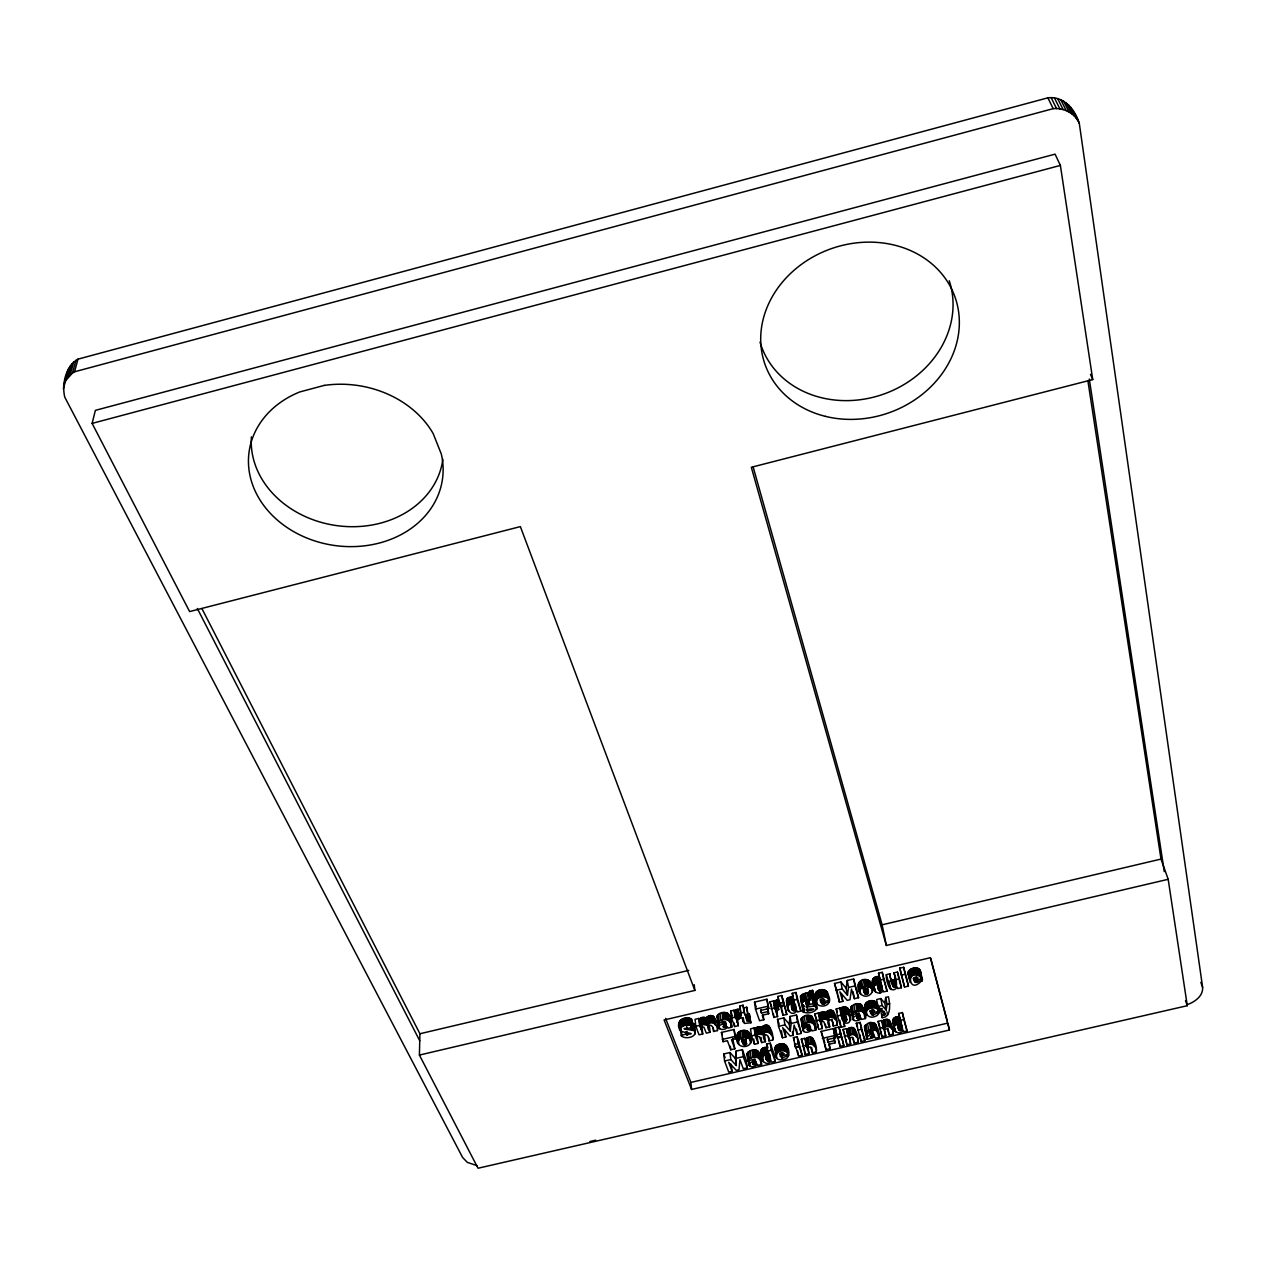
<?xml version="1.0" encoding="UTF-8"?>
<svg xmlns="http://www.w3.org/2000/svg" width="1266" height="1266" viewBox="0 0 1266 1266"><rect width="100%" height="100%" fill="white"/><g stroke="black" fill="none" stroke-linecap="round" stroke-linejoin="round"><path stroke-width="1.5" d="M812.076 992.101L813.12 991.958L812.598 990.328L809.654 991.231L809.132 992.892C806.094 992.038 796.757 995.915 802.375 998.858M803.103 1011.724L804.812 1009.667L802.628 1007.878L804.622 1005.979C797.058 1004.508 806.505 998.368 810.272 999.871L810.794 998.209L813.753 997.307L814.275 998.937L811.981 1000.187L813.547 1001.596L813.199 1003.352L806.426 1005.995L806.236 1007.15L813.642 1006.153L816.554 1006.897C817.82 1012.199 806.489 1014.462 803.103 1011.724L800.555 996.231M717.062 1016.883C719.325 1009.73 731.795 1011.471 730.862 1020.222L731.732 1027.232L728.045 1028.087L727.38 1026.805C726.098 1030.777 716.319 1030.318 719.642 1025.381C732.112 1019.826 722 1021.551 717.885 1023.909L717.062 1016.155M717.885 1023.909C720.164 1016.756 732.65 1018.481 731.732 1027.232M1087.905 380.781L1161.001 859.076L1168.186 879.3L1187.286 1005.695L478.042 1168.233L419.41 1055.069L419.916 1033.752L201.99 608.724M747.146 1053.613L748.032 1061.335C754.045 1058.582 760.217 1057.411 749.124 1063.535C748.111 1068.14 755.992 1067.254 757.305 1064.105L757.938 1065.355L761.546 1064.516L760.597 1057.506C761.056 1049.261 750.865 1047.583 747.146 1053.613L748.032 1061.335M749.899 1034.559C757.622 1049.387 732.618 1051.445 737.223 1035.145C737.777 1028.403 751.624 1028.847 749.614 1036.3M788.607 1055.369L782.388 1057.901L780.173 1056.208L788.338 1054.325C780.109 1041.443 767.196 1064.453 785.759 1058.914C791.408 1056.145 788.94 1045.13 783.227 1043.849C779.682 1043.105 773.811 1045.352 775.109 1049.799M827.125 996.722L828.043 994.538C836.066 1008.828 810.873 1010.759 815.114 994.981C815.336 988.968 826.16 987.433 827.79 993.43M801.156 1019.035L802.233 1026.758C808.483 1023.862 814.449 1022.849 803.261 1029.005C802.106 1033.752 810.193 1032.85 811.506 1029.622L812.123 1030.904L815.795 1030.049C817.219 1021.156 809.101 1008.812 801.156 1019.035L803.103 1030.619M802.233 1026.758C804.575 1019.763 816.966 1021.203 815.795 1030.049M846.764 1019.7C846.099 1023.45 841.21 1020.776 842.127 1017.627L843.662 1016.139L845.372 1016.424L846.764 1019.7L846.147 1016.218M681.266 1035.715L684.811 1034.275C699.18 1033.863 685.444 1032.945 680.586 1031.189C674.003 1022.089 684.653 1014.383 691.948 1019.526L692.692 1026.568L689.527 1028.134C676.25 1028.641 690.65 1029.495 694.623 1030.872C697.392 1037.281 684.89 1039.797 681.266 1035.715L679.668 1021.203M680.032 1029.733C681.076 1024.716 689.068 1023.624 692.692 1026.568M850.736 1007.514L851.955 1015.205C858.348 1012.262 864.156 1011.36 852.936 1017.484C851.67 1022.279 859.836 1021.33 861.165 1018.101L861.75 1019.399L865.438 1018.544C866.957 1009.271 858.617 997.434 850.736 1007.514L852.746 1019.114M851.955 1015.205C854.36 1008.227 866.814 1009.572 865.438 1018.544M865.026 1006.913C863.665 1000.393 875.835 997.988 877.417 1004.381M775.14 1005.109L775.488 1003.685M864.441 1027.153C871.863 1015.554 880.171 1027.865 879.063 1037.376L875.423 1038.231L874.853 1036.965C850.277 1045.938 887.925 1024.178 865.754 1034.132C868.144 1027.296 880.44 1028.514 879.063 1037.376M872.369 991.769C875.74 981.197 862.51 974.171 858.301 984.473C855.832 994.712 867.447 1000.868 872.369 991.769L870.549 982.02M909.716 976.529C902.943 969.93 918.958 963.568 920.714 971.766M922.439 979.805L915.967 982.463L913.815 980.644L922.234 978.681C905.997 962.666 907.247 998.083 922.439 979.805L920.271 970.563M694.559 1026.283L693.879 1023.846L691.727 1022.659M735.404 1058.503L736.1 1051.112L742.351 1049.656L746.402 1060.781L747.304 1067.808L743.284 1068.726L739.961 1059.674L738.996 1069.723L736.274 1070.356L728.694 1062.285L732.065 1071.321L728.725 1072.096L724.563 1061.003L723.725 1053.977L729.96 1052.537L735.404 1058.503L736.274 1065.529L730.814 1059.563L729.96 1052.537M736.274 1065.529L736.1 1051.112M477.235 1165.701L467.376 1162.394L462.644 1157.535L64.74 397.113C61.67 384.025 65.61 366.254 77.986 359.148L1047.884 97.83C1063.709 95.805 1075.198 109.572 1079.312 123.419L1202.621 987.353C1203.27 995.725 1195.262 1001.612 1188.252 1004.255M66.813 376.192L68.696 368.453M765.867 1057.901C766.041 1054.024 771.374 1056.524 770.503 1059.721L770.25 1060.354C763.778 1063.741 765.645 1050.163 764.474 1047.504L767.956 1047.821L766.626 1044.039L770.25 1043.2L774.159 1054.372L775.156 1061.367L771.722 1062.174L771.263 1060.876C763.92 1070.34 755.106 1049.846 764.474 1047.504M789.209 1024.036L790.079 1016.44L796.425 1014.968L801.331 1033.404L797.248 1034.354L794.13 1025.033L792.896 1035.351L790.126 1035.999L782.689 1027.691L785.87 1036.981L782.467 1037.772L778.558 1026.362L777.53 1019.367L783.844 1017.896L789.209 1024.036L790.269 1031.03L784.888 1024.89L783.844 1017.896M790.269 1031.03L791.155 1023.434L790.079 1016.44M846.163 988.287L847.255 980.485L853.695 978.982L858.554 997.719L854.408 998.684L851.48 989.078L849.992 999.713L847.176 1000.362L839.88 991.8L842.84 1001.374L839.405 1002.166L834.516 983.46L840.925 981.957L846.163 988.287L847.429 995.25L842.175 988.92L840.925 981.957M786.74 1002.656L787.357 998.304L792.785 996.959M847.429 995.25L848.521 987.433L847.255 980.485M886.153 1010.046L884.76 1003.099L885.678 997.434L888.447 996.785C889.776 1003.099 891.834 1017.184 882.228 1017.722L881.674 1015.791L885.345 1013.924L878.129 1006.454L882.165 1005.52L886.153 1010.046L887.07 1004.381L885.678 997.434M746.829 1043.864L745.326 1039.513L742.62 1039.639L741.987 1041.111L743.633 1044.513L746.291 1044.434L746.149 1038.611M874.141 985.059C869.584 981.308 874.743 974.424 879.68 977.178L882.418 989.3L879.902 990.819L878.018 988.683L878.161 985.977L880.25 985.185L882.418 989.3M894.302 1024.906C889.856 1021.219 895.062 1014.652 899.81 1017.294L902.5 1029.226L900.031 1030.698L898.195 1028.625L898.369 1026.03L900.427 1025.27L902.5 1029.226M837.459 1015.902L841.035 1027.264L844.707 1026.409L843.52 1022.612C855.515 1026.726 848.853 1006.707 841.352 1016.345L840.956 1015.079L837.459 1015.902L836.24 1008.923L839.722 1008.116L840.118 1009.366C842.855 1003.891 852.065 1008.654 848.853 1014.098M734.707 1011.787L737.54 1009.208L739.328 1018.719L736.859 1020.475L738.315 1025.697L734.628 1026.552L731.526 1018.022L730.64 1010.996L734.122 1010.189L735.372 1017.041M738.426 1016.234L735.593 1018.798L734.122 1010.189M868.302 993.224L867.02 988.683L864.298 988.809L863.57 990.344L865.042 993.873L867.732 993.81L867.289 988.002M787.563 1048.375L786.692 1050.448M773.969 1002.625L776.833 1000.045L778.717 1009.54L776.232 1011.312L777.577 1016.566L773.89 1017.421L769.918 1001.833L773.415 1001.01L774.729 1007.863M778.717 1009.54L777.862 1007.04L774.982 1009.619L773.415 1001.01M815.779 1001.833L815.399 999.918L812.503 999.175M419.41 1055.069L694.844 990.423L520.358 526.609L189.615 611.573L92.117 423.398L95.377 410.358L1055.069 154.151L1060.386 165.419L1092.732 379.578L751.324 467.281L886.358 945.465L1168.186 879.3M807.423 1047.378L808.958 1053.565L805.208 1054.436L801.346 1039.149L804.828 1038.342L805.287 1039.75C812.234 1031.11 817.535 1045.953 816.238 1051.888L812.503 1052.758L810.477 1046.966L807.423 1047.378L805.872 1038.721M876.673 1007.625L877.639 1005.473M864.852 1005.916C863.776 1012.262 868.223 1019.541 875.059 1016.456C882.734 1014.256 876.689 1004.539 876.768 999.507L880.804 998.573L884.76 1003.099M849.249 1037.709L850.673 1043.944L846.907 1044.814L843.061 1029.495L846.543 1028.688L848.236 1037.076C851.512 1031.22 859.361 1036.063 857.984 1042.25L854.218 1043.121L852.303 1037.297L849.249 1037.709L848.315 1032.486M920.92 972.874L920.366 974.424M65.199 381.145L72.494 372.979L75.944 360.319M72.494 372.979L74.552 371.793L77.986 359.148M718.914 1027.818L718.186 1019.162M70.216 374.704L73.681 362.029M63.569 386.241L67.715 370.938M63.3 388.931L66.307 378.012M66.544 378.819L70.041 366.127M68.222 376.651L71.703 363.975M829.246 1001.517L822.868 1004.144L820.637 1002.356L828.993 1000.409C827.347 993.968 814.987 996.31 816.491 1002.957M851.67 1010.521L853.331 1020.032M865.406 1029.4L865.422 1031.489L866.83 1032.455M748.048 1060.623C751.798 1054.61 762.005 1056.255 761.546 1064.516M879 1012.42L872.622 1015.031L870.47 1013.259L878.778 1011.344C877.18 1004.935 864.995 1007.34 866.34 1013.876M726.32 1026.394L726.209 1024.083L722.823 1026.615L724.12 1027.406L726.32 1026.394L725.893 1022.881M795.934 1010.046L796.187 1009.382C794.257 998.637 787.737 1013.275 795.934 1010.046L795.111 1004.808M768.446 1051.318L768.937 1054.831L763.525 1055.274L762.005 1059.009M699.892 1026.805L699.433 1019.003L702.171 1017.453L705.415 1017.611L707.077 1025.128L702.947 1024.479L699.892 1026.805L698.626 1018.481L695.066 1019.304L695.825 1026.33L699.069 1034.828L702.741 1033.974L701.965 1026.948M810.462 1029.211L810.446 1026.932L806.996 1029.432L808.262 1030.223L810.462 1029.211L809.908 1025.713M893.622 972.937C899.43 980.739 889.064 984.078 890.061 973.776L886.327 974.646C885.741 980.533 890.109 996.105 897.388 987.084L897.816 988.572L901.376 987.749L899.936 980.802L897.467 972.051L893.622 972.937C901.376 989.743 890.932 993.588 890.061 973.776M874.268 985.85C871.214 991.436 880.266 996.215 883.114 990.534L883.51 991.895L887.07 991.072L882.26 972.304L878.525 973.174L881.073 984.125L877.528 983.777L874.268 985.85L872.907 978.903M755.486 1036.332L754.868 1028.546L757.622 1027.027L760.803 1027.169L762.638 1034.67L758.571 1034.021L755.486 1036.332L754.077 1028.024L750.548 1028.847L751.482 1035.873L754.473 1044.26L758.128 1043.421L757.179 1036.411M860.136 1017.69L860.168 1015.395L856.671 1017.911L857.905 1018.719L860.136 1017.69L859.487 1014.208M873.825 1036.553L873.872 1034.29L870.391 1036.775L871.625 1037.566L873.825 1036.553L873.16 1033.072M894.556 1025.919C891.533 1031.379 900.411 1035.873 903.196 1030.413L903.56 1031.727L907.042 1030.92L902.373 1012.578L898.718 1013.433L901.234 1024.241L897.768 1023.909L894.556 1025.919L893.163 1018.972M815.921 1020.902L819.498 1020.064L819.909 1021.377L824.245 1018.877L827.109 1019.7L825.084 1012.23L820.685 1012.452L818.754 1014.383L818.327 1013.085L814.782 1013.924L818.675 1029.385L822.346 1028.53L821.191 1021.551M706.286 1018.101C713.296 1009.635 719.009 1024.4 717.411 1030.571L713.613 1031.458C713.85 1021.963 703.627 1024.194 710.115 1032.265L706.317 1033.151L703.912 1027.153L702.139 1026.837L700.699 1028.277L702.741 1033.974M707.077 1025.128C710.574 1019.32 718.313 1024.447 717.411 1030.571M801.837 1000.267L801.805 1001.96M761.657 1027.66C768.779 1019.257 773.985 1033.942 772.719 1040.035L768.953 1040.905C769.38 1031.505 759.268 1033.784 765.455 1041.712L761.689 1042.583L759.442 1036.68L757.701 1036.363L756.245 1037.772L758.128 1043.421M762.638 1034.67C766.12 1028.973 773.763 1033.879 772.719 1040.035M825.923 1012.721C833.218 1004.255 837.902 1019.083 837.016 1025.128L833.234 1026.014C833.898 1016.456 823.77 1018.845 829.721 1026.821L825.938 1027.691L823.865 1021.725L822.125 1021.409L820.637 1022.833L822.346 1028.53M827.109 1019.7C830.638 1014.003 838.298 1018.845 837.016 1025.128M750.833 1041.57C749.82 1034.876 736.749 1036.68 738.379 1043.437M809.48 1003.527C808.658 997.655 801.964 1007.166 809.48 1003.527L808.911 1000.045M802.438 1046.143L805.92 1045.336L806.395 1046.745C809.639 1040.905 817.488 1045.795 816.238 1051.888M872.29 989.885C870.201 983.445 857.035 986.879 860.2 993.683M846.986 1030.097C854.059 1021.409 859.013 1036.348 857.984 1042.25M885.725 1035.841L884.206 1030.271L885.757 1028.752L887.466 1029.163L889.286 1035.018L893.052 1034.148C893.891 1028.261 889.207 1013.259 882.038 1021.994L881.611 1020.554L878.113 1021.377L881.943 1036.712L885.725 1035.841L884.348 1028.894M879.459 1028.324L882.972 1027.517L883.399 1028.942C886.691 1023.086 894.556 1027.897 893.052 1034.148M870.153 986.562L870.945 982.938M793.877 1003.938C781.929 1001.628 790.411 1020.127 796.947 1010.6L797.39 1011.945L800.919 1011.123L795.95 992.465L792.247 993.335L793.877 1003.938L794.652 1004.27L793.339 1000.314L797.058 999.444L800.919 1011.123M755.66 1064.279L756.182 1061.494L752.827 1063.931L755.66 1064.279L755.185 1060.766M749.314 1013.892L750.912 1022.77L744.455 1023.434L741.813 1017.753L739.755 1018.228L739.059 1016.266L741.322 1015.728L739.803 1006.106L743.031 1005.172L744.914 1014.889L747.684 1014.24L748.396 1016.218L745.611 1016.867L746.908 1020.491L750.247 1020.902L749.314 1013.892L747.177 1014.367M776.675 1002.846L777.688 1002.545M741.322 1015.728L740.705 1013.117L743.949 1012.183L743.031 1005.172M74.552 371.793L1053.185 108.654C1062.775 107.832 1072.998 112.136 1077.92 120.65M92.117 423.398L1060.386 165.419M419.916 1033.752L688.736 970.389M753.191 467.138L882.117 924.813L1161.001 859.076M777.91 996.421L781.723 995.535L786.787 1014.414L782.974 1015.3L777.91 996.421L778.938 1003.416L779.809 1005.964L783.638 1005.077L781.723 995.535M754.536 1002.134L766.959 999.238L768.763 1008.543L760.565 1010.458L761.467 1013.069L767.94 1011.566L768.699 1013.734L762.227 1015.237L763.809 1019.763L759.568 1020.744L755.501 1009.144L754.536 1002.134L756.277 1007.119M899.794 968.205L903.655 967.303L906.947 979.172L908.402 986.103L904.557 987.005L899.794 968.205L904.557 987.005M740.404 1008.717L738.157 1009.239L739.328 1018.719M743.997 1007.878L746.766 1007.23L749.061 1021.219M778.938 1003.416L782.768 1002.53M755.501 1009.144L767.956 1006.233L768.763 1008.543M835.734 990.423L842.175 988.92M848.521 987.433L854.993 985.929L858.554 997.719M879.902 980.121L883.652 979.235L887.07 991.072M901.25 975.137L905.111 974.234L908.402 986.103M695.825 1026.33L699.402 1025.507M731.526 1018.022L735.008 1017.199M770.931 1008.828L774.428 1008.005M780.046 1006.692L783.876 1005.805M887.735 981.593L891.47 980.723M895.046 979.884L898.923 978.982L901.376 987.749M721.43 1032.423L734.074 1029.48L735.783 1038.737L731.495 1039.734L734.834 1048.818L730.751 1049.767L727.396 1040.684L723.092 1041.696L721.43 1032.423L722.253 1034.67M722.253 1039.433L734.96 1036.49L735.783 1038.737M778.558 1026.362L784.888 1024.89M791.155 1023.434L797.517 1021.963L801.331 1033.404M751.482 1035.873L755.027 1035.034M887.07 1004.381L889.84 1003.732M793.45 1037.566L797.2 1036.696L799.115 1046.159L795.349 1047.029L793.45 1037.566L794.288 1040.035M835.196 1027.897L838.962 1027.027L843.821 1045.526L840.07 1046.381L835.196 1027.897L836.415 1034.876L837.19 1037.345L840.972 1036.474L838.962 1027.027M821.143 1031.41L833.376 1028.562L835.291 1037.788L827.22 1039.655L828.043 1042.187L834.405 1040.715L835.085 1042.82L828.708 1044.292L830.132 1048.675L825.954 1049.641L821.143 1031.41L824.783 1042.662M856.338 1023.245L860.105 1022.374L864.852 1040.668L861.086 1041.538L856.338 1023.245L857.493 1027.027M794.526 1044.561L798.276 1043.69L799.115 1046.159M836.415 1034.876L840.181 1034.005M724.563 1061.003L730.814 1059.563M736.986 1058.123L743.253 1056.683L747.304 1067.808M775.156 1061.367L771.247 1050.194L767.607 1051.049L768.937 1054.831M822.299 1038.389L834.579 1035.541L835.291 1037.788M857.604 1030.223L861.386 1029.337L864.852 1040.668M900.126 1020.38L903.813 1019.526L907.042 1030.92M795.586 1047.726L799.337 1046.855L802.138 1055.148L798.403 1056.002L795.048 1044.228M837.412 1038.057L841.194 1037.186M844.28 1036.458L847.793 1035.651L848.236 1037.076M665.6 1018.418L690.872 1082.414L947.854 1023.102L949.437 1030.033L691.584 1089.456L664.096 1019.969L930.336 957.729L949.437 1030.033M589.877 1141.521L595.653 1140.191M807.645 1011.028C824.356 1007.704 801.22 1008.749 807.645 1011.028L807.075 1007.53M882.228 1017.722L880.297 1008.828L882.196 1008.527M803.135 1005.695L801.948 1004.175M852.524 1013.386L851.702 1012.642M889.444 982.59L890.235 989.062M860.215 988.16L858.886 986.72M775.741 1050.97L776.754 1051.872M865.628 1008.132L866.609 1009.049M788.307 1005.077L787.151 1003.606M748.697 1058.962L748.079 1058.075M680.396 1024.7L679.336 1022.691M738.537 1038.073L737.223 1035.145M808.325 995.029L808.642 996.025M718.36 1021.282L717.964 1019.985M197.306 608.455L419.758 1040.81M815.953 997.228L815.114 994.981M1079.312 123.419L1072.429 109.778M1070.704 107.23L1076.179 118.086M1068.646 104.936L1074.122 115.776M1066.288 102.91L1071.732 113.75M1063.662 101.185L1069.09 112.009M1060.813 99.808L1066.209 110.617M1057.743 98.764L1063.123 109.572M1054.531 98.083L1059.879 108.892M1051.207 97.767L1056.524 108.575M1047.884 97.83L1053.185 108.654M1090.485 374.325L1092.732 379.578M698.626 1018.481L699.117 1019.779M723.725 1053.977L725.117 1057.68M732.634 1038.167L734.834 1048.818M730.64 1010.996L732.508 1016.123M743.949 1012.183L744.914 1014.889M1200.833 982.321L1202.621 987.353M754.077 1028.024L754.536 1029.321M750.247 1020.902L750.912 1022.77M1185.53 1000.583L1187.286 1005.695M777.53 1019.367L779.207 1024.257M769.918 1001.833L771.69 1006.976M780.188 1003.147L781.929 1008.306M782.831 998.811L786.787 1014.414M801.346 1039.149L803.008 1044.118M792.247 993.335L793.117 995.962M814.782 1013.924L816.981 1020.697M839.959 1030.207L843.821 1045.526M843.061 1029.495L845.15 1036.174M836.24 1008.923L837.253 1012.167M834.516 983.46L837.649 993.525M878.113 1021.377L880.598 1029.764M880.297 1008.828L880.867 1010.759M878.525 973.174L879.3 975.849M886.327 974.646L887.957 980.375M898.718 1013.433L899.446 1016.012M761.325 1052.98L760.977 1051.081M930.795 958.425L947.364 1021.203M921.094 975.421L922.234 980.612M919.654 969.598L921.173 976.529M921.126 977.89L921.885 981.34M918.863 968.87L920.382 975.785M917.882 968.363L919.401 975.279M916.79 968.063L918.309 974.978M915.65 967.92L917.154 974.852M917.059 978.618L917.803 982.068M914.463 967.968L915.967 974.883M916.204 978.903L916.964 982.369M913.229 968.173L914.732 975.105M915.207 978.998L915.967 982.463M911.916 968.569L913.403 975.485M914.305 978.84L915.049 982.305M910.776 969.091L912.264 976.023M909.811 969.74L911.298 976.672M909.004 970.531L910.491 977.463M908.418 971.402L909.906 978.333M908.086 972.335L909.558 979.267M908.007 973.301L910.222 982.511M903.655 967.303L905.111 974.234M897.467 972.051L898.923 978.982M902.373 1012.578L903.813 1019.526M895.015 977.874L896.455 984.806M895.173 978.998L896.455 986.309M894.666 979.757L896.091 986.705M894.128 980.106L895.553 987.053M882.117 924.813L886.358 945.465M893.464 980.343L894.888 987.274M892.815 980.422L894.239 987.353M901.724 1024.985L902.436 1028.467M892.293 980.295L893.717 987.243M901.155 1024.669L902.215 1029.875M891.929 979.995L893.337 986.942M891.691 979.504L893.1 986.436M899.066 1016.962L900.49 1023.909M900.601 1025.159L901.677 1030.366M898.243 1016.804L899.667 1023.751M899.904 1025.428L900.965 1030.651M897.341 1016.804L898.765 1023.751M898.971 1025.492L900.031 1030.698M890.156 986.056L890.853 989.537M896.36 1016.962L897.768 1023.909M898.195 1025.175L899.256 1030.382M897.942 1026.22L898.638 1029.685M888.352 981.403L889.761 988.35M895.284 1017.294L896.692 1024.241M894.397 1017.737L895.806 1024.685M893.685 1018.291L895.094 1025.238M894.999 1028.388L895.711 1031.853M892.815 1019.747L895.109 1031.22M892.657 1020.602L894.635 1030.429M882.26 972.304L883.652 979.235M889.776 1020.966L891.486 1028.767M889.365 1020.301L890.742 1027.248M888.859 1019.81L890.235 1026.773M881.642 985.027L882.339 988.509M886.896 1011.676L887.577 1015.142M888.241 1019.526L889.634 1026.489M881.089 984.774L882.117 989.98M887.561 1019.383L888.938 1026.33M878.92 976.846L881.579 990.487M886.817 1019.336L888.194 1026.299M878.082 976.672L880.851 990.772M887.909 1028.071L889.286 1035.018M884.317 1011.36L884.997 1014.841M877.164 976.672L879.902 990.819M878.952 987.702L879.981 992.924M883.81 1011.708L884.491 1015.19M885.124 1019.557L886.501 1026.52M878.066 985.28L879.095 990.487M880.804 998.573L882.165 1005.52M876.167 976.83L877.528 983.777M877.338 985.201L878.477 989.775M882.544 1010.252L883.573 1015.474M884.19 1019.858L885.567 1026.805M875.075 977.162L876.436 984.109M883.367 1020.285L884.744 1027.232M874.173 977.621L875.534 984.568M882.655 1020.95L884.016 1027.913M883.304 1025.935L883.985 1029.4M873.445 978.207L874.806 985.154M881.611 1020.554L883.399 1028.942M874.822 988.54L875.502 992.022M873.524 984.394L874.885 991.341M872.575 979.71L874.395 990.534M876.958 1003.226L878.778 1011.344M872.416 980.596L874.031 989.553M877.449 1006.264L878.794 1013.211M876.325 1002.276L877.686 1009.239M875.518 1001.564L876.879 1008.527M880.93 1031.505L881.943 1036.712M874.537 1001.074L875.898 1008.037M869.995 981.245L871.34 988.192M873.461 1000.789L874.806 1007.736M869.236 980.58L870.581 987.527M868.302 980.058L869.647 987.005M872.321 1000.662L873.667 1007.609M877.037 1028.91L878.382 1035.873M867.226 979.694L868.571 986.657M871.15 1000.694L872.496 1007.657M875.898 1025.112L877.243 1032.075M875.566 1024.194L876.911 1031.141M872.939 1011.455L873.619 1014.936M875.217 1023.608L876.547 1030.571M874.759 1023.26L876.088 1030.223M866.023 979.536L867.352 986.499M867.59 987.417L868.508 992.291M869.932 1000.9L871.261 1007.863M871.957 1011.55L872.622 1015.031M874.094 1022.975L875.423 1029.938M864.71 979.583L866.039 986.546M866.719 988.604L867.732 993.81M871.055 1011.392L871.72 1014.873M873.208 1022.801L874.553 1029.764M868.634 1001.295L869.964 1008.242M865.881 988.952L866.878 994.158M872.116 1022.786L873.445 1029.749M865.026 987.29L866.355 994.237M863.285 979.837L864.599 986.784M864.536 987.258L865.865 994.221M867.511 1001.802L868.84 1008.765M864.441 988.888L865.422 994.095M870.881 1022.912L872.211 1029.875M864.045 988.651L865.042 993.873M866.561 1002.435L867.89 1009.398M872.527 1033.657L873.192 1037.139M863.38 987.86L864.377 993.082M863.19 988.303L863.855 991.784M861.497 980.406L862.811 987.369M865.786 1003.21L867.115 1010.173M869.6 1023.15L870.929 1030.113M871.657 1034.005L872.321 1037.487M865.232 1004.065L866.545 1011.028M864.915 1004.967L866.941 1015.095M860.136 981.213L861.45 988.16M869.726 1030.571L870.391 1034.053M867.59 1023.783L868.903 1030.746M859.171 982.179L860.484 989.126M858.538 983.255L860.769 994.475M863.412 1010.046L864.725 1017.009M858.301 984.473L859.804 992.75M862.241 1006.169L863.554 1013.132M865.897 1024.653L867.194 1031.616M861.545 1004.65L863.206 1012.183M866.387 1030.35L867.368 1035.572M865.232 1025.191L866.53 1032.154M861.07 1004.286L862.383 1011.249M860.405 1003.985L861.703 1010.948M864.757 1025.777L867.083 1038.864M864.504 1026.441L866.735 1038.452M859.519 1003.811L860.817 1010.774M858.411 1003.796L859.693 1010.759M853.695 978.982L854.993 985.929M857.161 1003.922L858.459 1010.885M858.854 1014.794L859.503 1018.275M860.105 1022.374L861.386 1029.337M855.863 1004.175L857.161 1011.138M857.968 1015.158L858.617 1018.639M853.11 991.721L854.408 998.684M857.256 1015.237L857.905 1018.719M855.99 1011.661L857.319 1018.592M859.804 1034.575L861.086 1041.538M853.838 1004.808L855.12 1011.771M852.129 1005.695L853.411 1012.658M851.464 1006.233L852.73 1013.196M853.157 1016.867L853.806 1020.364M850.989 1006.834L852.936 1017.484M854.724 1029.068L856.322 1036.886M854.297 1028.419L855.563 1035.382M853.775 1027.945L855.041 1034.908M853.173 1027.66L854.439 1034.623M852.477 1027.517L853.743 1034.48M849.154 1010.395L850.689 1019.415M848.758 1009.413L850.515 1020.285M851.733 1027.47L852.983 1034.433M848.252 1008.606L849.502 1015.569M853.268 1037.898L854.218 1043.121M847.603 1007.958L848.853 1014.921M846.827 1007.467L848.078 1014.43M850.04 1027.691L851.29 1034.654M845.957 1007.15L847.223 1014.113M845.039 1006.992L846.305 1013.955M849.106 1027.976L850.372 1034.955M848.299 1028.403L849.549 1035.366M844.074 1006.992L845.324 1013.955M845.641 1015.427L846.574 1020.649M849.423 1036.965L850.673 1043.944M841.589 994.396L842.84 1001.374M845.102 1015.981L846.036 1021.203M847.603 1029.068L849.201 1039.259M843.061 1007.15L844.311 1014.113M844.406 1016.282L845.34 1021.504M846.543 1028.688L847.793 1035.651M843.789 1016.345L844.723 1021.583M841.969 1007.499L843.203 1014.477M843.172 1016.266L844.106 1021.504M842.982 1016.012L843.599 1019.494M844.09 1022.928L844.707 1026.409M841.115 1007.989L842.349 1014.952M842.634 1016.076L843.567 1021.314M842.286 1015.823L843.203 1021.045M838.155 995.203L839.405 1002.166M840.497 1008.606L842.65 1019.842M845.989 1039.576L846.907 1044.814M839.722 1008.116L841.352 1016.345M839.801 1020.285L841.035 1027.264M839.152 1041.158L840.07 1046.381M833.598 1011.502L835.275 1019.621M833.06 1010.822L834.278 1017.785M832.379 1010.442L833.598 1017.405M831.477 1010.221L832.68 1017.199M827.299 992.259L829.056 1002.308M830.385 1010.189L831.588 1017.168M832.031 1019.035L833.234 1026.014M833.376 1028.562L834.579 1035.541M826.635 991.31L827.837 998.273M834.183 1037.582L835.085 1042.82M825.812 990.582L827.014 997.561M829.167 1010.379L830.369 1017.358M833.819 1037.218L834.405 1040.715M824.815 990.091L826.002 997.054M827.98 1010.759L829.167 1017.737M823.707 989.79L824.894 996.753M827.03 1011.281L828.217 1018.26M828.534 1019.842L829.721 1026.821M822.568 989.664L823.755 996.627M826.35 1011.93L827.537 1018.908M824.103 1000.267L824.688 1003.764M821.381 989.695L822.552 996.674M823.264 1000.551L823.85 1004.049M825.084 1012.23L826.255 1019.209M822.267 1000.662L822.868 1004.144M824.134 1011.945L825.305 1018.924M820.146 989.901L821.317 996.88M829.246 1043.453L830.132 1048.675M821.349 1000.504L821.935 1003.985M823.058 1011.898L824.245 1018.877M825.353 1024.21L825.938 1027.691M827.442 1038.69L828.043 1042.187M818.849 990.297L820.02 997.276M821.887 1012.072L823.058 1019.051M817.725 990.819L818.896 997.782M820.685 1012.452L821.856 1019.431M816.776 991.468L817.947 998.431M819.751 1012.974L820.922 1019.953M825.084 1044.403L825.954 1049.641M816.016 992.243L817.171 999.222M819.102 1013.607L820.843 1023.846M815.462 993.098L816.617 1000.077M815.162 994.016L817.124 1004.207M818.327 1013.085L819.909 1021.377M815.826 1000.631L816.934 1008.812M815.399 999.918L816.554 1006.897M816 1005.916L816.57 1009.398M814.624 999.428L815.779 1006.407M812.598 990.328L814.275 998.937M817.82 1024.147L818.39 1027.628M813.611 999.175L814.766 1006.153M812.978 998.099L813.642 1002.197M811.49 990.518L813.231 1001.042M812.329 998.114L813.642 1006.153M810.098 990.962L811.237 997.94M809.654 991.231L810.794 998.209M809.385 991.515L810.525 998.494M814.26 1022.469L815.415 1029.464M809.132 992.164L810.272 999.871M813.896 1021.535L815.035 1028.514M812.645 1017.706L813.785 1024.685M811.902 1016.187L813.421 1023.751M811.427 1015.823L812.566 1022.801M807.36 992.987L808.483 999.982M808.309 1000.488L808.879 1003.985M810.746 1015.538L811.886 1022.517M807.423 1000.805L807.993 1004.286M809.86 1015.364L811 1022.342M813.358 1039.576L814.481 1046.555M805.587 993.304L806.711 1000.282M813.009 1038.721L814.133 1045.716M806.474 1000.931L807.043 1004.429M812.566 1038.073L813.69 1045.067M808.752 1015.348L809.876 1022.327M812.044 1037.598L813.168 1044.592M804.274 993.668L805.398 1000.646M805.746 1000.836L806.3 1004.334M811.427 1037.313L812.55 1044.308M807.502 1015.474L808.626 1022.453M809.275 1026.299L809.844 1029.796M810.731 1037.17L811.854 1044.165M803.15 994.079L804.274 1001.058M808.404 1026.647L808.974 1030.144M809.987 1037.139L811.11 1044.118M811.664 1047.504L812.503 1052.758M806.22 1015.712L807.344 1022.706M807.692 1026.726L808.262 1030.223M802.217 994.554L803.324 1001.533M807.107 1026.599L807.676 1030.097M806.347 1023.181L806.917 1026.679M801.457 995.076L802.565 1002.071M803.087 1004.888L803.91 1010.126M808.294 1037.36L809.417 1044.339M801.505 998.542L803.704 1012.436M800.887 995.646L803.324 1012.12M804.195 1016.345L805.318 1023.339M807.376 1037.645L808.483 1044.64M800.428 996.817L801.615 1004.397M804.448 1023.988L805.002 1027.47M806.569 1038.057L807.676 1045.051M807.85 1046.586L808.958 1053.565M802.517 1017.231L803.625 1024.226M806.3 1041.934L807.407 1048.913M801.853 1017.769L802.961 1024.748M804.828 1038.342L806.395 1046.745M801.41 1018.37L803.704 1031.537M795.95 992.465L797.058 999.444M804.116 1047.441L805.208 1054.436M795.365 1004.144L796.187 1009.382M793.829 999.032L794.383 1002.53M796.425 1014.968L797.517 1021.963M794.573 1005.299L795.396 1010.553M802.138 1055.148L798.26 1039.861L799.337 1046.855M793.608 1003.843L794.684 1010.838M791.93 996.785L793.022 1003.78M792.643 1003.906L793.735 1010.885M796.441 1029.1L797.248 1034.354M791.013 996.785L792.089 1003.764M792.12 1005.315L792.927 1010.553M797.2 1036.696L798.276 1043.69M791.725 1006.359L792.263 1009.857M790.016 996.943L791.092 1003.922M791.234 1005.267L791.772 1008.765M797.596 1050.764L798.134 1054.262M788.94 997.276L790.016 1004.27M1089.298 379.04L1164.261 871.609M788.053 997.735L789.129 1004.713M794.811 1043.532L795.349 1047.029M787.357 998.304L788.417 1005.299M792.374 1031.853L792.896 1035.351M786.851 999.001L788.734 1011.407M786.534 999.792L788.212 1010.6M786.408 1000.662L787.531 1008.606M782.198 1010.062L782.974 1015.3M784.825 1029.986L785.87 1036.981M786.787 1046.191L788.433 1056.129M787.104 1049.831L787.626 1053.328M786.123 1045.289L787.167 1052.283M785.3 1044.592L786.344 1051.603M784.319 1044.133L785.347 1051.128M781.438 1030.777L782.467 1037.772M776.833 1000.045L777.862 1007.04M783.227 1043.849L784.255 1050.843M776.137 1000.172L777.166 1007.166M782.103 1043.722L783.132 1050.733M775.251 1000.504L776.28 1007.499M776.549 1009.556L777.577 1016.566M774.602 1001.01L775.631 1008.005M775.868 1009.572L776.39 1013.069M780.932 1043.77L781.961 1050.764M781.882 1054.404L782.388 1057.901M774.175 1001.722L775.188 1008.717M779.729 1043.975L780.742 1050.97M781.264 1054.578L781.787 1058.091M778.463 1044.339L779.476 1051.35M773.384 1013.924L773.89 1017.421M777.371 1044.846L778.384 1051.84M776.454 1045.463L777.466 1052.473M775.71 1046.207L776.723 1053.217M775.188 1047.045L776.754 1057.98M774.919 1047.916L776.105 1056.793M766.959 999.238L767.956 1006.233M767.94 1008.48L768.699 1013.734M767.449 1008.053L767.94 1011.566M769.823 1027.565L770.82 1034.575M769.317 1026.441L770.314 1033.452M768.763 1025.761L769.76 1032.771M768.066 1025.381L769.063 1032.391M770.25 1043.2L771.247 1050.194M767.149 1025.175L768.145 1032.17M768.462 1037.408L768.953 1040.905M766.057 1025.143L767.054 1032.154M769.775 1054.467L770.503 1059.721M769.522 1055.1L770.25 1060.354M764.854 1025.333L765.835 1032.344M769 1055.575L769.744 1060.829M763.082 1014.509L763.809 1019.763M766.626 1044.039L768.177 1054.515M768.32 1055.86L769.048 1061.114M763.667 1025.713L764.648 1032.724M760.993 1009.572L761.467 1013.069M764.49 1034.702L765.455 1041.712M766.357 1047.346L767.338 1054.356M767.37 1055.907L768.114 1061.161M762.733 1026.22L763.715 1033.23M765.455 1047.346L766.436 1054.356M766.579 1055.591L767.323 1060.845M762.069 1026.868L763.034 1033.879M765.93 1054.926L766.658 1060.18M765.677 1055.638L766.167 1059.136M760.803 1027.169L761.784 1034.18M763.43 1047.821L764.395 1054.831M759.853 1026.9L760.819 1033.911M760.977 1037.329L761.689 1042.583M762.559 1048.264L763.525 1055.274M758.793 1026.853L759.742 1033.847M761.879 1048.818L762.844 1055.828M762.259 1054.673L763.208 1061.683M761.388 1049.482L762.354 1056.493M761.088 1050.242L762.686 1060.908M757.622 1027.027L758.571 1034.021M756.419 1027.391L757.369 1034.401M760.217 1056.92L761.167 1063.931M759.822 1056.018L760.771 1063.029M755.501 1027.913L756.451 1034.923M755.77 1033.515L756.482 1038.769M758.112 1051.381L759.442 1059.294M754.868 1028.546L755.818 1035.556M757.733 1050.812L758.666 1057.822M757.242 1050.463L758.192 1057.474M756.562 1050.179L757.511 1057.189M755.675 1050.02L756.625 1057.031M753.776 1039.006L754.473 1044.26M754.583 1050.005L755.517 1057.015M753.349 1050.131L754.283 1057.142M754.33 1061.114L754.805 1064.627M746.766 1007.23L747.684 1014.24M752.083 1050.369L753.001 1057.379M753.634 1061.193L754.093 1064.706M747.415 1016.107L748.111 1021.377M749.678 1033.642L750.801 1042.456M753.048 1061.066L753.507 1064.579M746.845 1016.06L747.541 1021.314M749.266 1032.755L750.532 1043.311M746.497 1015.775L747.193 1021.029M748.649 1031.996L749.583 1039.006M752.621 1060.797L753.08 1064.31M746.212 1015.221L746.908 1020.491M747.874 1031.379L748.807 1038.389M750.089 1050.986L751.023 1058.012M746.924 1030.872L747.842 1037.883M745.832 1030.524L746.75 1037.534M748.443 1051.856L749.361 1058.867M749.646 1062.791L750.105 1066.304M743.284 1017.753L743.743 1021.266M747.795 1052.378L749.614 1065.988M743.11 1018.94L743.553 1022.453M744.63 1030.382L745.547 1037.392M745.611 1039.18L746.291 1044.434M747.367 1052.964L749.25 1065.576M742.778 1018.228L743.237 1021.741M744.804 1039.513L745.484 1044.782M743.332 1030.429L744.234 1037.44M744.266 1039.592L744.946 1044.861M739.803 1006.106L740.705 1013.117M743.791 1039.576L744.471 1044.83M743.348 1039.465L744.028 1044.719M741.923 1030.666L742.825 1037.677M742.952 1039.244L743.633 1044.513M739.091 1012.974L739.755 1018.228M742.256 1038.484L742.936 1043.738M741.892 1038.99L742.351 1042.488M740.183 1031.236L741.085 1038.247M742.351 1049.656L743.253 1056.683M736.828 1009.35L737.73 1016.361M737.413 1018.687L738.315 1025.697M735.957 1009.682L736.859 1016.693M738.885 1031.996L739.771 1039.022M735.309 1010.189L737.049 1022.232M737.967 1032.929L738.869 1039.956M734.897 1010.885L735.783 1017.911M737.413 1033.974L738.822 1044.339M734.185 1023.055L734.628 1026.552M734.074 1029.48L734.96 1036.49M730.45 1019.621L731.321 1026.631M730.055 1018.671L730.909 1025.697M728.235 1013.86L729.501 1021.82M727.823 1013.275L728.694 1020.301M727.333 1012.911L728.203 1019.937M726.637 1012.626L727.491 1019.636M730.324 1046.254L730.751 1049.767M725.735 1012.452L726.589 1019.462M731.21 1064.295L732.065 1071.321M724.611 1012.436L725.465 1019.462M725.276 1023.466L725.703 1026.979M723.361 1012.563L724.199 1019.589M724.405 1023.814L724.832 1027.327M723.693 1023.893L724.12 1027.406M722.063 1012.816L722.902 1019.826M722.206 1020.317L722.617 1023.83M720.038 1013.449L720.876 1020.475M722.68 1038.183L723.092 1041.696M718.36 1014.335L719.199 1021.361M718.946 1023.466L719.563 1028.736M717.727 1014.873L718.55 1021.899M718.566 1023.039L719.183 1028.308M717.284 1015.474L718.123 1022.501M714.53 1018.022L715.337 1025.049M713.992 1016.883L714.815 1023.909M713.423 1016.187L714.23 1023.213M712.711 1015.807L713.518 1022.833M801.916 1022.833L801.995 1023.64M711.777 1015.585L712.584 1022.612M713.217 1027.929L713.613 1031.458M710.669 1015.569L711.476 1022.596M709.451 1015.759L710.258 1022.786M708.264 1016.139L709.055 1023.165M709.308 1025.238L710.115 1032.265M707.33 1016.645L708.121 1023.672M707.947 1024.052L708.343 1027.565M706.681 1017.31L707.472 1024.336M705.415 1017.611L706.191 1024.637M704.434 1017.326L705.209 1024.352M703.358 1017.278L704.133 1024.305M702.171 1017.453L702.947 1024.479M700.968 1017.832L701.744 1024.859M700.051 1018.355L700.953 1029.29M700.13 1023.007L700.509 1026.52M699.433 1019.003L700.209 1026.03M694.227 984.711L694.844 990.423M694.448 1024.732L695.303 1033.325M693.879 1023.846L694.987 1034.1M692.929 1023.134L693.673 1030.176M691.283 1018.988L692.455 1029.701M690.54 1018.56L691.283 1025.602M689.701 1018.244L690.445 1025.286M690.777 1025.966L691.141 1029.495M688.799 1018.054L689.527 1025.08M687.802 1017.959L688.53 1024.985M686.742 1017.975L687.454 1025.017M686.615 1026.156L686.979 1029.685M687.248 1031.743L687.612 1035.256M685.586 1018.101L686.299 1025.143M686.109 1031.679L686.473 1035.192M684.352 1018.355L685.064 1025.381M690.872 1082.414L691.584 1089.456M683.007 1018.734L683.719 1025.777M681.868 1019.209L682.58 1026.251M680.934 1019.795L681.63 1026.837M680.19 1020.475L680.902 1027.501M681.235 1029.321L681.947 1036.363M679.383 1021.931L680.222 1030.492M442.847 459.447A96.438 80.344 8.5 0 1 339.035 525.912A96.438 80.344 8.5 0 1 251.396 436.865M949.247 280.736A99.508 86.389 -20 0 1 880.725 395.103A99.508 86.389 -20 0 1 760.011 342.089M870.027 1010.98L870.011 1011.803L874.616 1010.743L872.828 1009.382L870.027 1010.98M913.419 978.302L913.387 979.14L918.04 978.064L916.268 976.672L913.419 978.302M779.935 1053.344L779.666 1054.784L784.176 1053.755L782.356 1052.442L779.935 1053.344M820.463 999.365L820.146 1000.868L824.767 999.792L822.932 998.431L820.463 999.365M324.238 385.402L299.741 391.954A97.656 80.834 8.1 0 0 255.859 492.506A97.656 80.834 8.1 0 0 373.945 544.301A97.656 80.834 8.1 0 0 441.312 454.051L433.162 433.558A97.656 80.834 8.1 0 0 324.238 385.402M825.479 416.372A100.789 86.974 -19.6 0 0 957.951 307.86A100.789 86.974 -19.6 0 0 796.646 268.076A100.789 86.974 -19.6 0 0 825.479 416.372"/></g></svg>
